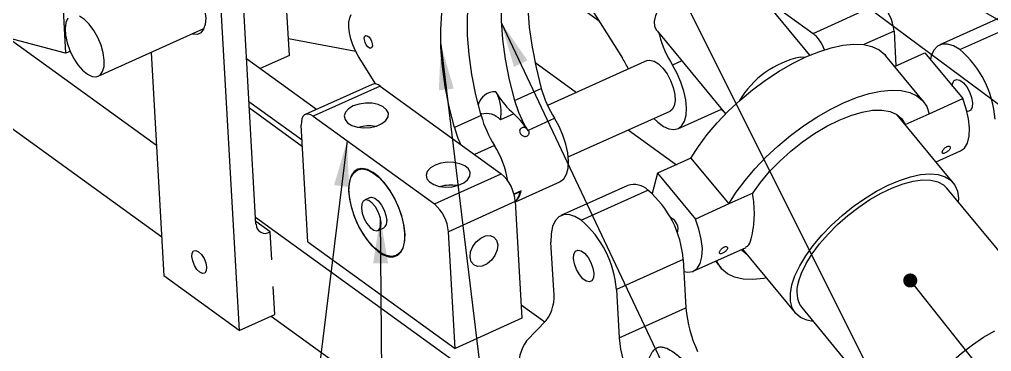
# Model space of a CAD drawing. Header units: millimetres. Extents: x 2 to 839, y 2 to 592.
# Drawn here: x 663.3 to 733.5, y 385.9 to 409.9 of the extents above; entities that cross this region are included whole.
import ezdxf

# ---------------------------------------------------------------- set-up
doc = ezdxf.new("R2010")
doc.units = ezdxf.units.MM
doc.dimstyles.new('SLDDIMSTYLE0', dxfattribs={"dimtxt": 0.18, "dimasz": 1.016, "dimexe": 0, "dimexo": 0.0625, "dimgap": 0, "dimtad": 0, "dimtih": 1, "dimtoh": 1, "dimdec": 0, "dimrnd": 1e-09, "dimzin": 0, "dimdsep": 46, "dimtxsty": 'Standard', "dimblk1": 'DOT', "dimblk2": 'DOT', "dimsah": 1, "dimcen": 0.09, "dimadec": 0, "dimazin": 0, "dimtfac": 1.016, "dimtdec": 0, "dimtofl": 0, "dimtmove": 0, "dimatfit": 3, "dimldrblk": 'DOT', "dimfxl": 1, "dimfrac": 2, "dimtolj": 1, "dimtzin": 0, "dimarcsym": 0})
doc.dimstyles.new('SLDDIMSTYLE1', dxfattribs={"dimtxt": 0.18, "dimasz": 3.302, "dimexe": 0, "dimexo": 0.0625, "dimgap": 0, "dimtad": 0, "dimtih": 1, "dimtoh": 1, "dimdec": 0, "dimrnd": 1e-09, "dimzin": 0, "dimdsep": 46, "dimtxsty": 'Standard', "dimsah": 1, "dimcen": 0.09, "dimadec": 0, "dimazin": 0, "dimtfac": 3.302, "dimtdec": 0, "dimtofl": 0, "dimtmove": 0, "dimatfit": 3, "dimfxl": 1, "dimfrac": 2, "dimtolj": 1, "dimtzin": 0, "dimarcsym": 0})

# ---------------------------------------------------------------- blocks, each defined once
blk = doc.blocks.new('_Dot')
at = {"color": 0, "linetype": 'ByBlock', "lineweight": -2}
blk.add_line((-0.5, 0), (-1, 0), dxfattribs=at)
at = {"color": 0, "linetype": 'ByBlock', "const_width": 0.5}
blk.add_lwpolyline([(-0.25, 0, 1), (0.25, 0, 1)], format="xyb", close=True, dxfattribs=at)

msp = doc.modelspace()

# ---------------------------------------------------------------- linework, layer by layer
at = {"color": 7, "linetype": 'Continuous', "lineweight": 25}
for p, q in [((665.869, 420.219), (666.596, 407.473)), ((700.106, 413.476), (705.161, 409.815)), ((702.589, 413.924), (706.848, 407.118)), ((720.397, 407.338), (715.059, 413.81)), ((680.359, 395.111), (679.377, 412.326)), ((677.767, 411.6), (679.146, 387.433)), ((682.771, 407.324), (682.544, 411.296)), ((716.814, 411.683), (720.63, 408.918)), ((666.596, 407.473), (654.159, 410.805)), ((720.63, 408.918), (725.461, 411.096)), ((652.123, 409.718), (673.546, 394.199)), ((734.614, 410.254), (729.783, 408.077)), ((731.237, 407.741), (736.069, 409.918)), ((668.961, 405.817), (676.594, 409.257)), ((709.351, 409.101), (714.305, 403.095)), ((726.482, 409.086), (726.626, 406.576)), ((662.451, 408.584), (673.168, 400.821)), ((687.573, 407.6), (682.703, 408.514)), ((709.47, 408.957), (709.52, 408.777)), ((666.916, 407.617), (666.596, 407.473)), ((672.785, 407.541), (673.707, 391.372)), ((684.737, 403.419), (679.676, 407.086)), ((682.771, 407.324), (680.661, 406.373)), ((689.025, 405.248), (687.774, 407.247)), ((708.646, 406.946), (701.439, 403.698)), ((719.717, 407.206), (720.1, 407.208)), ((728.607, 403.999), (725.871, 407.317)), ((726.521, 406.529), (728.709, 407.515)), ((728.709, 407.515), (731.446, 404.197)), ((700.52, 406.829), (703.537, 404.644)), ((688.754, 405.23), (683.923, 403.052)), ((689.336, 405.095), (684.504, 402.918)), ((689.336, 405.095), (698.084, 398.758)), ((699.052, 404.059), (700.984, 404.93)), ((697.8, 404.513), (697.692, 404.685)), ((697.692, 404.685), (697.789, 404.508)), ((697.789, 404.508), (697.8, 404.513)), ((729.024, 403.105), (731.446, 404.197)), ((679.853, 403.994), (683.695, 401.211)), ((679.879, 403.529), (683.722, 400.745)), ((710.864, 402.023), (714.017, 403.444)), ((713.98, 403.427), (714.106, 403.335)), ((684.504, 402.918), (693.253, 396.581)), ((696.636, 402.971), (694.704, 402.1)), ((696.637, 403.07), (696.612, 403.059)), ((698.992, 403.101), (698.026, 402.666)), ((700.053, 401.923), (701.938, 402.772)), ((702.93, 399.983), (710.289, 403.299)), ((730.765, 398.114), (726.694, 403.05)), ((727.3, 402.329), (729.024, 403.105)), ((684.116, 393.837), (683.634, 402.279)), ((700.005, 401.901), (700.053, 401.923)), ((707.271, 401.939), (710.748, 399.42)), ((711.805, 399.897), (709.384, 398.806)), ((711.805, 399.897), (714.542, 396.579)), ((729.524, 399.618), (731.297, 400.417)), ((687.923, 399.143), (687.699, 399.042)), ((693.253, 396.581), (698.084, 398.758)), ((709.384, 398.806), (708.999, 397.331)), ((709.384, 398.806), (712.121, 395.488)), ((699.107, 396.724), (702.329, 398.177)), ((707.237, 397.917), (702.406, 395.739)), ((699.517, 397.523), (699.009, 397.294)), ((699.447, 397.466), (699.015, 397.272)), ((699.434, 397.486), (699.447, 397.466)), ((703.861, 395.403), (708.692, 397.58)), ((716.266, 397.356), (714.542, 396.579)), ((738.512, 387.777), (730.303, 397.732)), ((688.603, 397.036), (688.195, 396.852)), ((699.106, 396.749), (694.274, 394.571)), ((699.106, 396.749), (699.587, 388.307)), ((714.542, 396.579), (712.121, 395.488)), ((680.33, 395.633), (709.675, 374.377)), ((681.382, 394.553), (680.349, 395.302)), ((681.498, 392.534), (681.382, 394.553)), ((689.181, 394.664), (689.589, 394.848)), ((694.756, 386.13), (694.274, 394.571)), ((684.116, 393.837), (694.756, 386.13)), ((701.884, 390.312), (701.685, 393.805)), ((690.493, 392.842), (690.717, 392.943)), ((711.972, 391.708), (715.803, 393.435)), ((715.538, 393.316), (719.348, 388.697)), ((711.245, 392.557), (706.414, 390.38)), ((711.245, 392.557), (711.444, 389.063)), ((713.573, 392.43), (713.98, 391.936)), ((679.146, 387.433), (673.707, 391.372)), ((681.722, 388.594), (681.607, 390.614)), ((706.414, 390.38), (706.613, 386.886)), ((699.531, 389.294), (701.247, 388.051)), ((706.613, 386.886), (711.444, 389.063)), ((719.811, 389.079), (728.02, 379.124)), ((679.146, 387.433), (681.722, 388.594)), ((681.452, 388.473), (710.052, 367.756)), ((699.587, 388.307), (694.756, 386.13)), ((701.345, 388.153), (699.922, 386.668))]:
    msp.add_line(p, q, dxfattribs=at)
at = {"color": 8, "linetype": 'Continuous', "lineweight": 25}
for p, q in [((726.482, 409.086), (724.294, 408.1)), ((709.592, 408.809), (709.52, 408.777)), ((711.147, 406.923), (710.473, 406.619)), ((697.589, 400.813), (696.146, 400.162))]:
    msp.add_line(p, q, dxfattribs=at)
at = {"color": 7, "linetype": 'Continuous', "lineweight": 25, "flags": 128}
for points in [[(701.319, 417.082), (700.877, 416.298), (700.521, 415.391), (700.254, 414.369), (700.078, 413.242), (699.996, 412.021), (700.009, 410.717), (700.115, 409.343), (700.315, 407.912), (700.605, 406.436), (700.984, 404.93)], [(699.386, 416.211), (698.944, 415.427), (698.588, 414.52), (698.321, 413.498), (698.146, 412.371), (698.064, 411.15), (698.076, 409.846), (698.183, 408.472), (698.382, 407.041), (698.673, 405.565), (699.052, 404.059)], [(696.636, 402.971), (696.257, 404.476), (695.967, 405.952), (695.767, 407.384), (695.661, 408.758), (695.648, 410.062), (695.73, 411.283), (695.905, 412.409), (696.172, 413.431), (696.529, 414.338), (696.971, 415.122)], [(694.704, 402.1), (694.325, 403.606), (694.034, 405.081), (693.835, 406.513), (693.728, 407.887), (693.716, 409.191), (693.798, 410.412), (693.973, 411.538), (694.24, 412.56), (694.596, 413.467), (695.038, 414.251)], [(709.351, 409.101), (709.343, 409.111), (709.198, 409.407), (709.169, 409.781), (709.256, 410.22), (709.457, 410.706), (709.764, 411.221), (710.164, 411.745), (710.643, 412.258), (711.181, 412.74), (711.759, 413.173), (712.355, 413.54), (712.944, 413.826), (713.505, 414.022), (714.016, 414.119)], [(675.057, 413.404), (675.415, 413.09), (675.76, 412.676), (676.074, 412.185), (676.339, 411.644), (676.543, 411.083), (676.672, 410.53), (676.721, 410.016), (676.687, 409.569), (676.572, 409.212), (676.382, 408.966), (676.127, 408.843), (675.821, 408.85), (675.738, 408.872)], [(666.761, 410.004), (666.614, 409.692), (666.553, 409.274), (666.582, 408.776), (666.698, 408.23), (666.894, 407.669), (667.158, 407.13), (667.474, 406.646), (667.821, 406.247), (668.177, 405.959), (668.521, 405.799), (668.831, 405.778), (669.087, 405.897), (669.273, 406.148), (669.377, 406.516), (669.394, 406.978)], [(669.394, 406.978), (669.321, 407.504), (669.164, 408.062), (668.932, 408.616), (668.64, 409.132), (668.306, 409.577), (667.951, 409.923), (667.598, 410.149)], [(687.774, 407.247), (687.547, 407.652), (687.356, 408.082), (687.208, 408.52), (687.109, 408.95), (687.063, 409.356), (687.072, 409.72), (687.135, 410.031), (687.249, 410.275)], [(688.74, 407.892), (688.664, 407.839), (688.56, 407.857), (688.445, 407.943), (688.335, 408.083), (688.248, 408.257), (688.197, 408.438), (688.189, 408.598), (688.226, 408.714), (688.302, 408.767), (688.406, 408.749), (688.521, 408.664), (688.631, 408.523), (688.718, 408.349), (688.769, 408.168), (688.777, 408.008), (688.74, 407.892)], [(711.805, 399.897), (712.342, 400.743), (712.975, 401.598), (713.695, 402.448), (714.49, 403.28), (715.349, 404.081), (716.258, 404.838), (717.203, 405.54), (718.169, 406.175), (719.141, 406.735), (720.103, 407.209), (721.042, 407.592), (721.942, 407.876), (722.79, 408.057), (723.571, 408.133), (724.274, 408.103), (724.889, 407.966), (725.404, 407.725), (725.813, 407.384), (725.871, 407.317)], [(731.237, 407.741), (730.78, 408.011), (730.347, 408.144), (729.956, 408.134), (729.621, 407.982), (729.355, 407.694), (729.17, 407.28), (729.109, 407.03)], [(708.646, 406.946), (708.84, 406.987), (709.135, 406.918), (709.454, 406.716), (709.774, 406.396), (710.072, 405.981), (710.325, 405.503), (710.514, 404.997), (710.626, 404.5), (710.652, 404.049), (710.59, 403.678), (710.444, 403.414), (710.289, 403.299)], [(709.114, 402.77), (709.409, 402.484), (709.818, 402.183), (710.212, 402.005), (710.576, 401.956), (710.894, 402.037), (711.153, 402.246), (711.342, 402.575), (711.453, 403.008), (711.483, 403.529), (711.429, 404.116), (711.294, 404.745), (711.083, 405.389), (710.806, 406.023), (710.473, 406.619)], [(730.693, 405.109), (730.718, 405.28), (730.827, 405.497), (731.009, 405.585), (731.241, 405.533), (731.496, 405.349), (731.742, 405.054), (731.95, 404.683), (732.095, 404.282), (732.159, 403.899), (732.135, 403.58), (732.025, 403.364), (731.844, 403.276), (731.759, 403.279)], [(714.542, 396.579), (715.078, 397.425), (715.711, 398.28), (716.431, 399.13), (717.227, 399.962), (718.086, 400.763), (718.995, 401.52), (719.94, 402.222), (720.905, 402.857), (721.877, 403.417), (722.84, 403.891), (723.779, 404.274), (724.679, 404.558), (725.526, 404.739), (726.308, 404.815), (727.011, 404.785), (727.625, 404.648), (728.141, 404.407), (728.55, 404.066), (728.846, 403.63), (729.024, 403.105)], [(731.297, 400.417), (731.573, 400.62), (731.795, 400.981), (731.923, 401.473), (731.951, 402.07), (731.878, 402.744), (731.707, 403.465), (731.446, 404.197)], [(687.393, 403.664), (687.055, 403.462), (686.832, 403.218), (686.742, 402.952), (686.794, 402.689), (686.983, 402.451), (687.293, 402.26), (687.696, 402.133), (688.156, 402.082), (688.632, 402.11), (689.082, 402.215), (689.466, 402.388), (689.75, 402.613), (689.908, 402.872), (689.927, 403.139), (689.805, 403.392), (689.553, 403.609), (689.192, 403.77), (688.756, 403.86), (688.283, 403.872), (687.815, 403.805), (687.393, 403.664)], [(684.504, 402.918), (684.321, 403.026), (684.148, 403.079), (683.992, 403.075), (683.858, 403.014), (683.752, 402.899), (683.677, 402.733), (683.638, 402.524), (683.634, 402.279)], [(702.329, 398.177), (702.359, 398.191), (702.618, 398.4), (702.807, 398.728), (702.918, 399.162), (702.948, 399.683), (702.894, 400.27), (702.759, 400.899), (702.548, 401.543), (702.27, 402.176), (701.938, 402.772)], [(716.266, 397.356), (716.828, 398.137), (717.484, 398.914), (718.219, 399.672), (719.019, 400.394), (719.866, 401.066), (720.744, 401.672), (721.632, 402.201), (722.514, 402.642), (723.37, 402.984), (724.183, 403.222), (724.935, 403.35), (725.611, 403.365), (726.197, 403.267), (726.68, 403.059), (727.05, 402.744), (727.3, 402.329)], [(693.304, 399.382), (692.966, 399.181), (692.743, 398.936), (692.653, 398.67), (692.705, 398.407), (692.895, 398.169), (693.204, 397.979), (693.607, 397.852), (694.067, 397.8), (694.543, 397.828), (694.993, 397.933), (695.377, 398.106), (695.661, 398.332), (695.82, 398.59), (695.839, 398.857), (695.716, 399.111), (695.464, 399.327), (695.104, 399.488), (694.667, 399.578), (694.194, 399.59), (693.726, 399.523), (693.304, 399.382)], [(691.129, 394.469), (691.055, 395.072), (690.901, 395.711), (690.672, 396.36), (690.379, 396.991), (690.034, 397.579), (689.65, 398.1), (689.243, 398.533), (688.831, 398.86), (688.429, 399.068), (688.055, 399.147), (687.723, 399.095), (687.447, 398.914), (687.239, 398.612), (687.107, 398.2), (687.056, 397.696), (687.089, 397.12), (687.204, 396.495), (687.397, 395.848), (687.659, 395.205), (687.98, 394.592), (688.346, 394.035), (688.743, 393.555), (689.155, 393.173), (689.564, 392.905), (689.954, 392.761), (690.309, 392.747), (690.615, 392.864), (690.858, 393.107), (691.029, 393.466), (691.12, 393.926), (691.129, 394.469)], [(691.111, 394.362), (691.081, 393.825), (690.965, 393.381), (690.767, 393.05), (690.496, 392.844), (690.164, 392.774), (689.785, 392.842), (689.376, 393.046), (688.955, 393.377), (688.54, 393.819), (688.149, 394.354), (687.8, 394.959), (687.507, 395.607), (687.284, 396.269), (687.14, 396.917), (687.081, 397.523), (687.11, 398.059), (687.227, 398.503), (687.424, 398.835), (687.695, 399.04), (688.028, 399.11), (688.406, 399.042), (688.815, 398.838), (689.237, 398.508), (689.652, 398.065), (690.043, 397.53), (690.392, 396.925), (690.685, 396.277), (690.908, 395.615), (691.052, 394.967), (691.111, 394.362)], [(719.098, 390.72), (719.324, 391.39), (719.662, 392.099), (720.104, 392.833), (720.643, 393.578), (721.268, 394.32), (721.967, 395.045), (722.725, 395.737), (723.529, 396.384), (724.363, 396.973), (725.211, 397.493), (726.055, 397.933), (726.88, 398.285), (727.669, 398.542), (728.408, 398.698), (729.081, 398.752), (729.676, 398.702), (730.181, 398.549), (730.587, 398.296), (730.884, 397.947), (731.069, 397.51), (731.136, 396.993), (731.127, 396.732)], [(719.581, 390.938), (719.801, 391.583), (720.133, 392.266), (720.57, 392.975), (721.102, 393.692), (721.719, 394.403), (722.407, 395.093), (723.151, 395.747), (723.936, 396.351), (724.745, 396.892), (725.56, 397.359), (726.365, 397.742), (727.142, 398.032), (727.874, 398.223), (728.547, 398.312), (729.145, 398.297), (729.655, 398.177), (730.068, 397.955), (730.303, 397.732)], [(688.603, 397.036), (688.719, 397.06), (688.948, 396.993), (689.195, 396.8), (689.43, 396.503), (689.625, 396.138), (689.756, 395.749), (689.807, 395.384)], [(689.398, 395.245), (689.335, 395.615), (689.195, 396.003), (688.994, 396.362), (688.756, 396.647), (688.509, 396.826), (688.284, 396.875), (688.108, 396.79), (688.002, 396.581), (687.979, 396.272), (688.041, 395.902), (688.181, 395.514), (688.383, 395.155), (688.621, 394.87), (688.867, 394.691), (689.092, 394.641), (689.268, 394.726), (689.374, 394.936), (689.398, 395.245)], [(703.861, 395.403), (703.403, 395.674), (702.97, 395.807), (702.579, 395.797), (702.244, 395.645), (701.979, 395.356), (701.793, 394.942), (701.694, 394.418), (701.685, 393.805)], [(711.295, 391.685), (711.568, 391.637), (711.942, 391.696), (712.248, 391.911), (712.47, 392.273), (712.599, 392.764), (712.627, 393.361), (712.553, 394.036), (712.382, 394.756), (712.121, 395.488)], [(695.833, 392.727), (695.873, 393.105), (696.029, 393.492), (696.282, 393.841), (696.601, 394.11), (696.947, 394.266), (697.28, 394.291), (697.559, 394.182), (697.75, 393.951), (697.83, 393.627), (697.79, 393.249), (697.634, 392.862), (697.382, 392.513), (697.063, 392.245), (696.716, 392.088), (696.383, 392.063), (696.104, 392.173), (695.913, 392.403), (695.833, 392.727)], [(675.725, 392.768), (675.749, 393.023), (675.85, 393.181), (676.014, 393.218), (676.214, 393.127), (676.421, 392.923), (676.603, 392.637), (676.732, 392.311), (676.789, 391.997), (676.764, 391.741), (676.663, 391.583), (676.499, 391.547), (676.299, 391.637), (676.092, 391.842), (675.91, 392.128), (675.781, 392.453), (675.725, 392.768)], [(703.316, 392.624), (703.341, 392.943), (703.45, 393.159), (703.632, 393.247), (703.865, 393.196), (704.119, 393.011), (704.365, 392.716), (704.573, 392.346), (704.718, 391.945), (704.782, 391.562), (704.758, 391.243), (704.649, 391.026), (704.467, 390.938), (704.234, 390.99), (703.98, 391.174), (703.734, 391.469), (703.526, 391.84), (703.381, 392.241), (703.316, 392.624)], [(715.893, 392.885), (715.537, 393.192), (715.466, 393.283)], [(717.259, 391.23), (717.061, 391.196), (716.28, 391.12), (715.577, 391.15), (714.962, 391.287), (714.447, 391.528), (714.038, 391.869), (713.742, 392.305), (713.668, 392.473)], [(720.635, 388.079), (720.173, 388.172), (719.716, 388.376), (719.364, 388.678), (719.122, 389.071), (718.996, 389.549), (718.988, 390.103), (719.098, 390.72)], [(727.791, 380.983), (728.011, 381.628), (728.343, 382.312), (728.78, 383.02), (729.312, 383.737), (729.929, 384.449), (730.617, 385.139), (731.361, 385.792), (732.146, 386.396), (732.955, 386.938), (733.77, 387.405)]]:
    msp.add_lwpolyline(points, dxfattribs=at)
at = {"color": 7, "linetype": 'Continuous', "lineweight": 25}
for centre, radius, start, end in [((723.566, 408.868), 2.925, 4.28035, 49.60836), ((717.561, 411.039), 8.354, 195.71388, 211.94862), ((718.877, 406.806), 2.745, 19.76315, 50.30577), ((726.499, 402.172), 7.312, 4.28028, 49.60844), ((699.86, 402.755), 8.239, 25.72715, 31.97732), ((721.131, 400.558), 6.797, 102.00603, 149.35135), ((688.932, 404.674), 0.583, 46.20577, 107.76323), ((709.026, 407.193), 8.354, 195.71388, 211.94862), ((702.839, 407.559), 5.888, 211.15225, 229.20635), ((707.093, 406.322), 8.354, 195.71388, 211.94862), ((704.678, 405.233), 8.354, 195.71388, 211.94862), ((695.852, 399.436), 4.826, 32.96627, 49.4123), ((688.539, 399.462), 2.76, 80.65872, 105.87182), ((702.652, 404.33), 8.256, 195.6725, 204.68228), ((694.529, 398.475), 6.46, 32.03227, 33.73165), ((691.914, 397.212), 6.722, 8.95376, 32.3933), ((691.822, 397.177), 6.818, 9.12148, 32.22559), ((696.189, 396.53), 2.925, 4.28035, 49.60836), ((694.451, 395.18), 2.76, 80.6582, 105.87234), ((707.682, 396.528), 1.459, 46.20473, 107.76429), ((698.145, 397.68), 1.319, 316.63341, 350.692), ((698.243, 397.703), 1.286, 312.10787, 351.96745), ((703.954, 392.011), 7.312, 4.28028, 49.60844), ((691.358, 394.353), 2.925, 4.28035, 49.60836), ((681.027, 395.118), 0.667, 180.56531, 302.23352), ((689.316, 395.272), 0.504, 302.79111, 12.9361), ((699.122, 389.834), 7.312, 4.28028, 49.60844), ((709.963, 394.757), 0.906, 341.72632, 66.79203), ((721.489, 390.229), 2.035, 159.63072, 214.43762), ((699, 389.886), 2.916, 323.53024, 8.40003), ((720.487, 389.783), 9.071, 184.54862, 205.3257), ((702.266, 384.934), 2.916, 143.5302, 188.4), ((715.656, 387.606), 9.071, 184.54862, 205.3257)]:
    msp.add_arc(centre, radius, start, end, dxfattribs=at)
at = {"color": 8, "linetype": 'Continuous', "lineweight": 25}
for centre, radius, start, end in [((697.617, 403.463), 1.224, 86.49177, 166.14216), ((697.008, 401.758), 1.363, 41.7373, 105.82758)]:
    msp.add_arc(centre, radius, start, end, dxfattribs=at)
at = {"color": 7, "linetype": 'Continuous', "lineweight": 25}
for points, knots in [([(697.789, 404.508), (697.857, 404.332), (698.039, 403.861), (698.061, 403.231), (698.038, 402.831), (698.026, 402.667), (698.026, 402.666)], [0, 0, 0, 0, 0.2493658, 0.6688271, 0.997777, 1, 1, 1, 1]), ([(696.671, 403.088), (696.673, 403.09), (696.679, 403.098), (696.654, 403.082), (696.635, 403.071)], [0, 0, 0, 0, 0.283649, 1, 1, 1, 1]), ([(699.901, 402.062), (699.892, 402.067), (699.846, 402.089), (699.757, 402.112), (699.64, 402.108), (699.537, 402.068), (699.461, 401.999), (699.418, 401.907), (699.415, 401.802), (699.449, 401.694), (699.518, 401.595), (699.612, 401.517), (699.723, 401.469), (699.839, 401.456), (699.947, 401.483), (700.034, 401.545), (700.092, 401.635), (700.112, 401.743), (700.096, 401.844), (700.066, 401.901), (700.053, 401.923)], [0, 0, 0, 0, 0.015256, 0.074431, 0.133746, 0.192834, 0.251683, 0.310654, 0.369915, 0.429185, 0.488169, 0.547018, 0.606092, 0.6654, 0.724591, 0.783488, 0.842379, 0.901557, 0.960869, 1, 1, 1, 1]), ([(729.971, 400.356), (729.968, 400.332), (729.96, 400.285), (729.989, 400.244), (730.046, 400.231), (730.127, 400.246), (730.225, 400.286), (730.327, 400.348), (730.423, 400.425), (730.5, 400.509), (730.548, 400.593), (730.562, 400.668), (730.54, 400.725), (730.486, 400.756), (730.405, 400.758), (730.31, 400.728), (730.21, 400.67), (730.117, 400.59), (730.04, 400.499), (729.991, 400.417), (729.977, 400.373), (729.971, 400.356)], [0, 0, 0, 0, 0.053507, 0.107006, 0.160674, 0.214453, 0.268049, 0.321454, 0.374956, 0.428694, 0.482437, 0.53595, 0.589354, 0.64294, 0.696714, 0.750392, 0.803836, 0.857274, 0.910944, 0.964721, 1, 1, 1, 1]), ([(715.782, 393.478), (715.854, 393.51), (716.026, 393.587), (716.217, 394.181), (716.361, 395.078), (716.418, 396.175), (716.318, 396.951), (716.266, 397.356)], [0, 0, 0, 0, 0.156721, 0.375802, 0.576656, 0.779317, 1, 1, 1, 1]), ([(713.867, 393.098), (713.864, 393.075), (713.856, 393.028), (713.885, 392.987), (713.942, 392.973), (714.023, 392.988), (714.121, 393.029), (714.223, 393.091), (714.319, 393.167), (714.396, 393.252), (714.444, 393.336), (714.458, 393.41), (714.436, 393.467), (714.381, 393.499), (714.301, 393.501), (714.206, 393.471), (714.106, 393.412), (714.013, 393.332), (713.936, 393.241), (713.887, 393.159), (713.873, 393.116), (713.867, 393.098)], [0, 0, 0, 0, 0.053507, 0.107006, 0.160674, 0.214453, 0.26805, 0.321454, 0.374956, 0.428694, 0.482437, 0.53595, 0.589354, 0.64294, 0.696716, 0.750392, 0.803836, 0.857274, 0.910944, 0.964721, 1, 1, 1, 1]), ([(708.602, 384.242), (708.613, 384.476), (708.632, 384.931), (708.801, 385.514), (709.023, 385.92), (709.26, 386.149), (709.524, 386.252), (709.884, 386.225), (710.438, 385.969), (710.866, 385.615), (711.142, 385.386)], [0, 0, 0, 0, 0.159925, 0.31, 0.408135, 0.47473, 0.541808, 0.618092, 0.753258, 1, 1, 1, 1])]:
    msp.add_open_spline(points, degree=3, knots=knots, dxfattribs=at)

# ---------------------------------------------------------------- leaders
at = {"color": 7, "linetype": 'Continuous', "lineweight": 0}
for points, dimstyle in [([(673.442, 424.329), (562.901, 397.006)], 'SLDDIMSTYLE0'), ([(708.949, 424.473), (788.617, 378.153)], 'SLDDIMSTYLE1'), ([(713.01, 419.439), (776.016, 372.571)], 'SLDDIMSTYLE1'), ([(709.335, 415.268), (739.147, 355.661)], 'SLDDIMSTYLE0'), ([(698.083, 409.711), (726.462, 349.672)], 'SLDDIMSTYLE1'), ([(693.719, 408.136), (702.259, 337.91)], 'SLDDIMSTYLE1'), ([(686.947, 401.149), (677.632, 325.72)], 'SLDDIMSTYLE1'), ([(689.342, 395.589), (689.899, 331.791)], 'SLDDIMSTYLE1'), ([(727.657, 391.044), (751.211, 361.284)], 'SLDDIMSTYLE0')]:
    msp.add_leader(points, dimstyle=dimstyle, dxfattribs=at)

doc.saveas('drawing.dxf')
